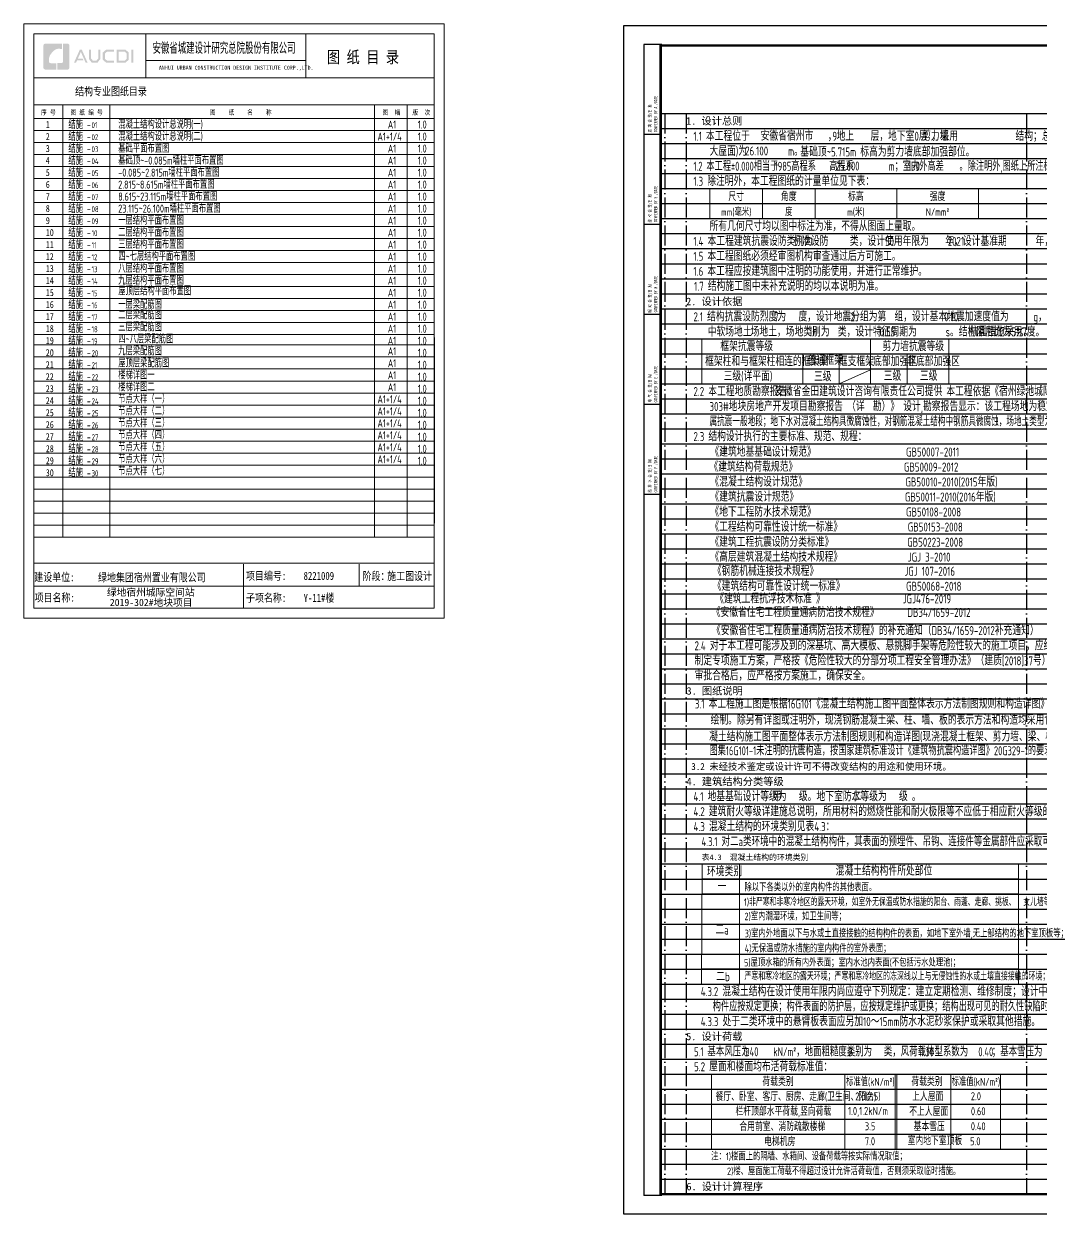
# Model space of a CAD drawing. Extents: x -1307975 to -76406, y -96289 to 379359.
# Drawn here: x -1307975 to -1257157, y 317959 to 377446 of the extents above; entities that cross this region are included whole.
import ezdxf
from ezdxf.enums import TextEntityAlignment as Align

# ---------------------------------------------------------------- set-up
doc = ezdxf.new("R2010")
doc.units = 0
doc.header["$LTSCALE"] = 1000
doc.linetypes.add('D1', pattern=[14, 10, -2, 0, -2])
doc.linetypes.add('DASHED', pattern=[0.75, 0.5, -0.25])
doc.layers.get('0').update_dxf_attribs({"linetype": 'CONTINUOUS'})
doc.layers.get('DEFPOINTS').update_dxf_attribs({"linetype": 'CONTINUOUS'})
for name, color, linetype in [('C-Sheet-图框', 101, 'CONTINUOUS'), ('C-SHET-TTLB', 11, 'CONTINUOUS'), ('PUB_TEXT', 2, 'CONTINUOUS'), ('图签文字', 4, 'CONTINUOUS')]:
    doc.layers.add(name, color=color, linetype=linetype)
for name, color, linetype, lineweight in [('S-1-TEXT', 7, 'CONTINUOUS', 18), ('S-1-修改', 23, 'CONTINUOUS', 18), ('图框', 9, 'CONTINUOUS', 18), ('图签', 147, 'CONTINUOUS', 18)]:
    doc.layers.add(name, color=color, linetype=linetype, lineweight=lineweight)
doc.styles.add('SHEET-ECADI', font='simhei.ttf', dxfattribs={"width": 0.7})
doc.styles.add('STYLE111', font='simhei.ttf', dxfattribs={"width": 0.7})
doc.styles.add('TS', font='tssdeng.shx', dxfattribs={"width": 0.7, "bigfont": 'tssdchn.shx'})
doc.styles.add('TSSD_DIMENSION', font='Tssdeng.shx', dxfattribs={"width": 0.7, "bigfont": 'tssdchn.shx'})
doc.styles.add('TSSD_REIN', font='tssdeng.shx', dxfattribs={"width": 0.7, "height": 300, "bigfont": 'tssdchn.shx'})
doc.styles.add('宋体', font='', dxfattribs={"height": 50})
doc.styles.add('建筑图签-1', font='simhei.ttf', dxfattribs={"width": 0.7})
doc.styles.add('黑体', font='simhei.ttf')
doc.styles.get('宋体').set_extended_font_data('SimSun')

# ---------------------------------------------------------------- blocks, each defined once
blk = doc.blocks.new('2014SHEET-L')
at = {"layer": 'C-SHET-TTLB'}
for p, q in [((0, -45), (-9, -45)), ((0, -90), (-9, -90)), ((0, -135), (-9, -135)), ((0, -180), (-9, -180)), ((0, -225), (-9, -225))]:
    blk.add_line(p, q, dxfattribs=at)
at = {"layer": 'C-SHET-TTLB', "style": 'SHEET-ECADI', "width": 0.7}
for s, p in [('CONFIRMED BY A /DATE', (-2.33, -43.96)), ('建 筑 会 签/日 期', (-5.24, -43.96)), ('结 构 会 签/日 期', (-5.24, -88.96)), ('CONFIRMED BY S /DATE', (-2.33, -88.96)), ('CONFIRMED BY M /DATE', (-2.33, -133.96)), ('暖 动 会 签/日 期', (-5.24, -133.96)), ('电 气 会 签/日 期', (-5.24, -178.96)), ('CONFIRMED BY E /DATE', (-2.33, -178.96)), ('给 排 水 会 签/日 期', (-5.24, -223.96)), ('CONFIRMED BY P /DATE', (-2.33, -223.96))]:
    blk.add_text(s, height=1.6, rotation=90, dxfattribs=at).set_placement(p)
blk = doc.blocks.new('2017_11-sheet-L2', base_point=(18.4, 410))
at = {"layer": 'C-SHET-TTLB'}
blk.add_blockref('2014SHEET-L', (19, 410.6), dxfattribs=at)
blk = doc.blocks.new('院标1')
h = blk.add_hatch(color=150)
h.dxf.hatch_style = 1
h.set_gradient(color1=(33, 113, 253), color2=(33, 113, 253), tint=1, name='INVCURVED')
edge = h.paths.add_edge_path()
edge.add_spline(control_points=[(116373, 648379), (116379, 648379), (116382, 648379), (116391, 648379), (116391, 648379), (116391, 648379), (116616, 648379), (116616, 648379), (116616, 648379), (116616, 648379), (116616, 648054), (116616, 648054), (116616, 648054), (116616, 648054), (116108, 648054), (116108, 648054), (116108, 648054), (116028, 648054), (115963, 648111), (115963, 648199), (115963, 648199), (115963, 648199), (115963, 649215), (115963, 649215), (115963, 649215), (115963, 649295), (116018, 649360), (116108, 649360), (116108, 649360), (116108, 649360), (116897, 649360), (116897, 649360), (116897, 649360), (116897, 649360), (116897, 649080), (116897, 649080), (116897, 649080), (116897, 649080), (116566, 649140), (116356, 648859), (116356, 648859), (116245, 648719), (116240, 648545), (116247, 648466), (116247, 648466), (116254, 648386), (116247, 648466), (116247, 648466), (116247, 648466), (116247, 648466), (116258, 648374), (116373, 648379)], knot_values=[0, 0, 0, 0, 0.071429, 0.071429, 0.071429, 0.107143, 0.142857, 0.142857, 0.142857, 0.178571, 0.214286, 0.214286, 0.214286, 0.25, 0.285714, 0.285714, 0.285714, 0.321429, 0.357143, 0.357143, 0.357143, 0.392857, 0.428571, 0.428571, 0.428571, 0.464286, 0.5, 0.5, 0.5, 0.535714, 0.571429, 0.571429, 0.571429, 0.607143, 0.642857, 0.642857, 0.642857, 0.678571, 0.714286, 0.714286, 0.714286, 0.75, 0.785714, 0.785714, 0.785714, 0.821429, 0.857143, 0.857143, 0.857143, 0.928571, 1, 1, 1, 1], degree=3, periodic=0)
h = blk.add_hatch(color=150)
h.dxf.hatch_style = 1
h.set_gradient(color1=(33, 113, 253), color2=(33, 113, 253), tint=1, name='INVCURVED')
edge = h.paths.add_edge_path()
edge.add_spline(control_points=[(117268, 649215), (117268, 649215), (117268, 648199), (117268, 648199), (117268, 648199), (117268, 648114), (117212, 648054), (117123, 648054), (117123, 648054), (117123, 648054), (116663, 648054), (116663, 648054), (116663, 648054), (116663, 648054), (116663, 648379), (116663, 648379), (116663, 648379), (116663, 648379), (116865, 648379), (116865, 648379), (116865, 648379), (116907, 648379), (116941, 648413), (116941, 648455), (116941, 648455), (116941, 648455), (116941, 649360), (116941, 649360), (116941, 649360), (116941, 649360), (117123, 649360), (117123, 649360), (117123, 649360), (117204, 649360), (117268, 649306), (117268, 649215)], knot_values=[0, 0, 0, 0, 0.1, 0.1, 0.1, 0.15, 0.2, 0.2, 0.2, 0.25, 0.3, 0.3, 0.3, 0.35, 0.4, 0.4, 0.4, 0.45, 0.5, 0.5, 0.5, 0.55, 0.6, 0.6, 0.6, 0.65, 0.7, 0.7, 0.7, 0.75, 0.8, 0.8, 0.8, 0.9, 1, 1, 1, 1], degree=3, periodic=0)

msp = doc.modelspace()

# ---------------------------------------------------------------- hatches: boundary and pattern name
h = msp.add_hatch(color=150)
h.dxf.hatch_style = 1
h.set_gradient(color1=(33, 113, 253), color2=(33, 113, 253), tint=1, name='INVCURVED')
edge = h.paths.add_edge_path()
edge.add_spline(control_points=[(-1305695.01, 376315.84), (-1305695.01, 376315.84), (-1305695.01, 375300.43), (-1305695.01, 375300.43), (-1305695.01, 375300.43), (-1305695.01, 375215.32), (-1305750.67, 375155.01), (-1305840.41, 375155.01), (-1305840.41, 375155.01), (-1305840.41, 375155.01), (-1306300.18, 375155.01), (-1306300.18, 375155.01), (-1306300.18, 375155.01), (-1306300.18, 375155.01), (-1306300.18, 375479.99), (-1306300.18, 375479.99), (-1306300.18, 375479.99), (-1306300.18, 375479.99), (-1306097.81, 375479.99), (-1306097.81, 375479.99), (-1306097.81, 375479.99), (-1306055.95, 375479.99), (-1306022.07, 375513.97), (-1306022.07, 375555.73), (-1306022.07, 375555.73), (-1306022.07, 375555.73), (-1306022.07, 376461.26), (-1306022.07, 376461.26), (-1306022.07, 376461.26), (-1306022.07, 376461.26), (-1305840.41, 376461.26), (-1305840.41, 376461.26), (-1305840.41, 376461.26), (-1305758.71, 376461.26), (-1305695.01, 376407.41), (-1305695.01, 376315.84)], knot_values=[0, 0, 0, 0, 0.1, 0.1, 0.1, 0.15, 0.2, 0.2, 0.2, 0.25, 0.3, 0.3, 0.3, 0.35, 0.4, 0.4, 0.4, 0.45, 0.5, 0.5, 0.5, 0.55, 0.6, 0.6, 0.6, 0.65, 0.7, 0.7, 0.7, 0.75, 0.8, 0.8, 0.8, 0.9, 1, 1, 1, 1], degree=3, periodic=0)
at = {"layer": '图签文字'}
h = msp.add_hatch(color=4, dxfattribs=at)
h.paths.add_polyline_path([(-1302603.78, 376150.98), (-1302496.99, 376150.98), (-1302496.99, 375496.25), (-1302603.78, 375496.25)])
h.paths.add_polyline_path([(-1303243.57, 376051.83), (-1303243.57, 375604.75), (-1302937.1, 375604.75), (-1302831.54, 375695.43), (-1302831.54, 375966.25), (-1302933.91, 376051.83)], flags=16)
h.paths.add_polyline_path([(-1303343.94, 376152.2), (-1303343.94, 375504.39), (-1302899.91, 375504.39), (-1302731.18, 375649.33), (-1302731.18, 376013.17), (-1302897.49, 376152.2)])
h.paths.add_polyline_path([(-1303465.38, 376155.32), (-1303465.38, 376057.31), (-1303811.43, 376057.31), (-1303924.31, 375963.01), (-1303924.31, 375691.18), (-1303811.43, 375604.27), (-1303463.53, 375604.27), (-1303463.53, 375500.72), (-1303857.69, 375500.72), (-1304029.79, 375648.65), (-1304029.79, 376012.94), (-1303861.39, 376155.32)])
h.paths.add_polyline_path([(-1304725.89, 376153.8), (-1304623.36, 376153.8), (-1304623.36, 375719.75), (-1304526.41, 375607.98), (-1304347.45, 375607.98), (-1304250.51, 375719.75), (-1304250.51, 376153.8), (-1304153.57, 376153.8), (-1304153.57, 375688.08), (-1304293.39, 375503.65), (-1304580.48, 375503.65), (-1304725.89, 375689.94)])
h.paths.add_polyline_path([(-1305177.93, 376152.64), (-1305078.49, 376152.64), (-1304787.84, 375502.98), (-1304886.15, 375502.98), (-1305125.39, 376042), (-1305274.24, 375711.97), (-1305043.4, 375711.97), (-1304991.91, 375614.06), (-1305315.76, 375614.06), (-1305365.58, 375501.22), (-1305470.2, 375501.22)])

# ---------------------------------------------------------------- linework, layer by layer
msp.add_line((-1287474.84, 361770.95), (-1287474.84, 352495.95))
at = {"layer": 'C-SHET-TTLB'}
for p, q in [((-1277002.47, 376419.34), (-1277002.47, 318899.34)), ((-1276102.47, 376419.34), (-1277002.47, 376419.34)), ((-1276102.47, 318899.34), (-1277002.47, 318899.34))]:
    msp.add_line(p, q, dxfattribs=at)
msp.add_lwpolyline([(-1193902.47, 377359.34), (-1193902.47, 317959.34), (-1278002.47, 317959.34), (-1278002.47, 377359.34)], close=True, dxfattribs=at)
at = {"layer": 'C-SHET-TTLB', "const_width": 120}
msp.add_lwpolyline([(-1276162.47, 376359.34), (-1194902.47, 376359.34), (-1194902.47, 318959.34), (-1276162.47, 318959.34)], close=True, dxfattribs=at)
at = {"layer": 'DEFPOINTS', "color": 252}
for p, q in [((-1276162.47, 372959.34), (-1201902.47, 372959.34)), ((-1276162.47, 372209.34), (-1201902.47, 372209.34)), ((-1276162.47, 371459.34), (-1201902.47, 371459.34)), ((-1276162.47, 370709.34), (-1201902.47, 370709.34)), ((-1276162.47, 369959.34), (-1201902.47, 369959.34)), ((-1276162.47, 369209.34), (-1201902.47, 369209.34)), ((-1276162.47, 368459.34), (-1201902.47, 368459.34)), ((-1276162.47, 367709.34), (-1201902.47, 367709.34)), ((-1276162.47, 366959.34), (-1201902.47, 366959.34)), ((-1276162.47, 366209.34), (-1201902.47, 366209.34)), ((-1276162.47, 365459.34), (-1201902.47, 365459.34)), ((-1276162.47, 364709.34), (-1201902.47, 364709.34)), ((-1276162.47, 363959.34), (-1201902.47, 363959.34)), ((-1276162.47, 363209.34), (-1201902.47, 363209.34)), ((-1276162.47, 362459.34), (-1201902.47, 362459.34)), ((-1276162.47, 361709.34), (-1201902.47, 361709.34)), ((-1276162.47, 360959.34), (-1201902.47, 360959.34)), ((-1276162.47, 360209.34), (-1201902.47, 360209.34)), ((-1276162.47, 359459.34), (-1201902.47, 359459.34)), ((-1276162.47, 358709.34), (-1201902.47, 358709.34)), ((-1276162.47, 357959.34), (-1202402.47, 357959.34)), ((-1276162.47, 357209.34), (-1202402.47, 357209.34)), ((-1276162.47, 356459.34), (-1202402.47, 356459.34)), ((-1276162.47, 355709.34), (-1201902.47, 355709.34)), ((-1276162.47, 354959.34), (-1201902.47, 354959.34)), ((-1276162.47, 354209.34), (-1201902.47, 354209.34)), ((-1276162.47, 353459.34), (-1201902.47, 353459.34)), ((-1276162.47, 352709.34), (-1201902.47, 352709.34)), ((-1276162.47, 351959.34), (-1201902.47, 351959.34)), ((-1276162.47, 351209.34), (-1201902.47, 351209.34)), ((-1276162.47, 350459.34), (-1201902.47, 350459.34)), ((-1276162.47, 349709.34), (-1201902.47, 349709.34)), ((-1276162.47, 348959.34), (-1201902.47, 348959.34)), ((-1276162.47, 348209.34), (-1201902.47, 348209.34)), ((-1276162.47, 347459.34), (-1201902.47, 347459.34)), ((-1276162.47, 346709.34), (-1201902.47, 346709.34)), ((-1276162.47, 345959.34), (-1201902.47, 345959.34)), ((-1276162.47, 345209.34), (-1201902.47, 345209.34)), ((-1276162.47, 344459.34), (-1201902.47, 344459.34)), ((-1276162.47, 343709.34), (-1201902.47, 343709.34)), ((-1276162.47, 342959.34), (-1201902.47, 342959.34)), ((-1276162.47, 342209.34), (-1201902.47, 342209.34)), ((-1276162.47, 341459.34), (-1201902.47, 341459.34)), ((-1276162.47, 340709.34), (-1201902.47, 340709.34)), ((-1276162.47, 339959.34), (-1201902.47, 339959.34)), ((-1276162.47, 339209.34), (-1201902.47, 339209.34)), ((-1276162.47, 338459.34), (-1201902.47, 338459.34)), ((-1276162.47, 337709.34), (-1201902.47, 337709.34)), ((-1276162.47, 336959.34), (-1201902.47, 336959.34)), ((-1276162.47, 336209.34), (-1201902.47, 336209.34)), ((-1276162.47, 335459.34), (-1201902.47, 335459.34)), ((-1276162.47, 334709.34), (-1201902.47, 334709.34)), ((-1276162.47, 333959.34), (-1201902.47, 333959.34)), ((-1276162.47, 333209.34), (-1201902.47, 333209.34)), ((-1276162.47, 332459.34), (-1201902.47, 332459.34)), ((-1276162.47, 331709.34), (-1201902.47, 331709.34)), ((-1276162.47, 330959.34), (-1201902.47, 330959.34)), ((-1276162.47, 330209.34), (-1201902.47, 330209.34)), ((-1276162.47, 329459.34), (-1201902.47, 329459.34)), ((-1276162.47, 328709.34), (-1201902.47, 328709.34)), ((-1276162.47, 327959.34), (-1201902.47, 327959.34)), ((-1276162.47, 327209.34), (-1201902.47, 327209.34)), ((-1276162.47, 326459.34), (-1201902.47, 326459.34)), ((-1276162.47, 325709.34), (-1201902.47, 325709.34)), ((-1276162.47, 324959.34), (-1201902.47, 324959.34)), ((-1276162.47, 324209.34), (-1201902.47, 324209.34)), ((-1276162.47, 323459.34), (-1201902.47, 323459.34)), ((-1276162.47, 322709.34), (-1201902.47, 322709.34)), ((-1276162.47, 321959.34), (-1201902.47, 321959.34)), ((-1276162.47, 321209.34), (-1201902.47, 321209.34)), ((-1276162.47, 320459.34), (-1201902.47, 320459.34)), ((-1276162.47, 319709.34), (-1201902.47, 319709.34))]:
    msp.add_line(p, q, dxfattribs=at)
at = {"layer": 'DEFPOINTS', "color": 252, "linetype": 'D1', "ltscale": 0.1}
for p, q in [((-1275962.47, 372959.34), (-1275962.47, 318959.34)), ((-1274890.47, 372959.34), (-1274890.47, 318959.34)), ((-1257890.47, 372959.34), (-1257890.47, 318959.34))]:
    msp.add_line(p, q, dxfattribs=at)
at = {"layer": 'S-1-TEXT', "color": 2}
for p, q in [((-1271076.25, 369209.34), (-1271076.25, 367709.34)), ((-1268451.25, 369209.34), (-1268451.25, 367709.34)), ((-1264373.13, 369209.34), (-1264373.13, 367709.34)), ((-1273701.25, 368459.34), (-1260295, 368459.34)), ((-1274110.15, 361709.34), (-1261766.33, 361709.34)), ((-1274110.15, 361709.34), (-1274110.15, 359459.34)), ((-1274110.15, 361709.34), (-1274110.15, 359459.34)), ((-1265684.87, 361709.34), (-1265684.87, 359459.34)), ((-1261766.33, 361709.34), (-1261766.33, 359459.34)), ((-1274110.15, 360959.34), (-1261766.33, 360959.34)), ((-1269061.89, 360959.34), (-1269061.89, 359459.34)), ((-1267240.6, 360959.34), (-1267240.6, 359459.34)), ((-1263853.24, 360959.34), (-1263853.24, 359459.34)), ((-1274110.15, 360209.34), (-1261766.33, 360209.34)), ((-1267240.6, 359459.34), (-1265684.87, 360156.82)), ((-1274110.15, 359459.34), (-1261766.33, 359459.34)), ((-1272219.44, 335464.83), (-1272219.44, 329459.34)), ((-1274094.44, 334714.83), (-1258289.83, 334714.83)), ((-1274094.44, 333964.83), (-1258289.83, 333964.83)), ((-1274094.44, 330214.83), (-1258289.83, 330214.83)), ((-1273617.26, 324959.34), (-1264453.9, 324959.34)), ((-1273617.26, 324959.34), (-1273617.26, 321209.34)), ((-1264453.9, 324959.34), (-1273617.26, 324959.34)), ((-1266961.01, 321209.34), (-1266961.01, 324959.34)), ((-1264453.9, 321209.34), (-1264453.9, 324959.34)), ((-1259197.12, 324959.34), (-1264368.68, 324959.34)), ((-1264368.68, 321209.34), (-1264368.68, 324959.34)), ((-1264368.68, 324959.34), (-1259197.12, 324959.34)), ((-1261668.83, 321209.34), (-1261668.83, 324959.34)), ((-1259197.12, 321209.34), (-1259197.12, 324959.34)), ((-1273617.26, 324209.34), (-1264453.9, 324209.34)), ((-1264368.68, 324209.34), (-1259197.12, 324209.34)), ((-1273617.26, 323459.34), (-1264453.9, 323459.34)), ((-1264368.68, 323459.34), (-1259197.12, 323459.34)), ((-1273617.26, 322709.34), (-1264453.9, 322709.34)), ((-1264368.68, 322709.34), (-1259197.12, 322709.34)), ((-1273617.26, 321959.34), (-1264453.9, 321959.34)), ((-1264368.68, 321959.34), (-1259197.12, 321959.34)), ((-1273617.26, 321209.34), (-1264453.9, 321209.34)), ((-1264368.68, 321209.34), (-1259197.12, 321209.34))]:
    msp.add_line(p, q, dxfattribs=at)
for points in [[(-1260295, 369209.34), (-1260295, 367709.34), (-1273701.25, 367709.34), (-1273701.25, 369209.34), (-1260295, 369209.34)], [(-1258289.83, 335464.83), (-1258289.83, 329459.34), (-1274132.13, 329459.34), (-1274094.44, 335464.83), (-1258289.83, 335464.83)]]:
    msp.add_lwpolyline(points, dxfattribs=at)
at = {"layer": '图框'}
for p, q in [((-1307474.84, 376945.75), (-1307474.84, 348245.75)), ((-1287474.84, 376945.75), (-1307474.84, 376945.75)), ((-1301881.54, 374745.75), (-1301881.54, 376945.75)), ((-1293890.79, 374745.75), (-1293890.79, 376945.75)), ((-1287474.84, 348245.75), (-1287474.84, 376945.75)), ((-1293911.85, 375607.77), (-1301881.54, 375607.77)), ((-1307474.84, 373395.75), (-1307474.85, 349395.75)), ((-1307474.84, 373395.75), (-1307474.84, 353595.75)), ((-1307474.84, 373395.75), (-1287474.84, 373395.75)), ((-1306030.67, 373395.75), (-1306030.67, 351795.75)), ((-1303673.47, 373395.75), (-1303673.47, 351795.75)), ((-1290463.26, 373395.75), (-1290463.26, 351795.75)), ((-1288829.04, 373395.75), (-1288829.04, 351795.75)), ((-1287474.84, 372720.74), (-1307474.84, 372720.75)), ((-1287474.84, 372720.74), (-1307474.84, 372720.75)), ((-1307474.84, 372720.75), (-1287474.84, 372720.74)), ((-1307474.84, 372720.75), (-1287474.84, 372720.74)), ((-1287474.84, 372120.74), (-1307474.84, 372120.75)), ((-1287474.84, 371520.74), (-1307474.84, 371520.75)), ((-1307474.84, 371520.75), (-1287474.84, 371520.74)), ((-1307474.84, 371520.75), (-1287474.84, 371520.74)), ((-1287474.84, 371520.74), (-1307474.84, 371520.75)), ((-1287474.84, 370920.74), (-1307474.84, 370920.75)), ((-1287474.84, 370920.74), (-1307474.84, 370920.75)), ((-1307474.84, 370920.75), (-1287474.84, 370920.74)), ((-1287474.84, 370320.74), (-1307474.84, 370320.75)), ((-1287474.84, 370320.74), (-1307474.84, 370320.75)), ((-1307474.84, 370320.75), (-1287474.84, 370320.74)), ((-1307474.84, 370320.75), (-1287474.84, 370320.74)), ((-1287474.84, 369720.74), (-1307474.84, 369720.75)), ((-1287474.84, 369720.74), (-1307474.84, 369720.75)), ((-1287474.84, 369720.74), (-1307474.84, 369720.75)), ((-1287474.84, 369720.74), (-1307474.84, 369720.75)), ((-1307474.84, 369720.75), (-1287474.84, 369720.74)), ((-1307474.84, 369720.75), (-1287474.84, 369720.74)), ((-1287474.84, 369120.74), (-1307474.84, 369120.75)), ((-1307474.84, 369120.75), (-1287474.84, 369120.74)), ((-1307474.84, 369120.75), (-1287474.84, 369120.74)), ((-1287474.84, 369120.74), (-1307474.84, 369120.75)), ((-1287474.84, 368520.74), (-1307474.84, 368520.75)), ((-1287474.84, 368520.74), (-1307474.84, 368520.75)), ((-1307474.84, 368520.75), (-1287474.84, 368520.74)), ((-1307474.84, 368520.75), (-1287474.84, 368520.74)), ((-1287474.84, 367920.74), (-1307474.84, 367920.75)), ((-1287474.84, 367920.74), (-1307474.84, 367920.75)), ((-1307474.84, 367920.75), (-1287474.84, 367920.74)), ((-1307474.84, 367920.75), (-1287474.84, 367920.74)), ((-1287474.84, 367320.74), (-1307474.84, 367320.75)), ((-1287474.84, 367320.74), (-1307474.84, 367320.75)), ((-1287474.84, 367320.74), (-1307474.84, 367320.75)), ((-1287474.84, 367320.74), (-1307474.84, 367320.75)), ((-1307474.84, 367320.75), (-1287474.84, 367320.74)), ((-1307474.84, 367320.75), (-1287474.84, 367320.74)), ((-1287474.84, 366720.74), (-1307474.84, 366720.75)), ((-1307474.84, 366720.75), (-1287474.84, 366720.74)), ((-1307474.84, 366720.75), (-1287474.84, 366720.74)), ((-1287474.84, 366720.74), (-1307474.84, 366720.75)), ((-1287474.84, 366120.74), (-1307474.84, 366120.75)), ((-1287474.84, 366120.74), (-1307474.84, 366120.75)), ((-1307474.84, 366120.75), (-1287474.84, 366120.74)), ((-1307474.84, 366120.75), (-1287474.84, 366120.74)), ((-1287474.84, 365520.74), (-1307474.84, 365520.75)), ((-1287474.84, 365520.74), (-1307474.84, 365520.75)), ((-1307474.84, 365520.75), (-1287474.84, 365520.74)), ((-1307474.84, 365520.75), (-1287474.84, 365520.74)), ((-1287474.84, 364920.74), (-1307474.84, 364920.75)), ((-1287474.84, 364920.74), (-1307474.84, 364920.75)), ((-1287474.84, 364920.74), (-1307474.84, 364920.75)), ((-1287474.84, 364920.74), (-1307474.84, 364920.75)), ((-1307474.84, 364920.75), (-1287474.84, 364920.74)), ((-1307474.84, 364920.75), (-1287474.84, 364920.74)), ((-1287474.84, 364320.74), (-1307474.84, 364320.75)), ((-1307474.84, 364320.75), (-1287474.84, 364320.74)), ((-1307474.84, 364320.75), (-1287474.84, 364320.74)), ((-1287474.84, 364320.74), (-1307474.84, 364320.75)), ((-1287474.84, 363720.74), (-1307474.84, 363720.75)), ((-1287474.84, 363720.74), (-1307474.84, 363720.75)), ((-1307474.84, 363720.75), (-1287474.84, 363720.74)), ((-1307474.84, 363720.75), (-1287474.84, 363720.74)), ((-1287474.84, 363120.74), (-1307474.84, 363120.75)), ((-1287474.84, 362520.74), (-1307474.84, 362520.75)), ((-1287474.84, 361920.75), (-1307474.84, 361920.75)), ((-1287474.84, 361395.75), (-1307474.84, 361395.75)), ((-1307474.84, 361395.75), (-1287474.84, 361395.75)), ((-1307474.84, 361395.75), (-1287474.84, 361395.75)), ((-1287474.84, 361395.75), (-1307474.84, 361395.75)), ((-1287474.84, 360795.75), (-1307474.84, 360795.75)), ((-1287474.84, 360795.75), (-1307474.84, 360795.75)), ((-1307474.84, 360795.75), (-1287474.84, 360795.75)), ((-1307474.84, 360795.75), (-1287474.84, 360795.75)), ((-1287474.84, 360195.75), (-1307474.84, 360195.75)), ((-1287474.84, 360195.75), (-1307474.84, 360195.75)), ((-1307474.84, 360195.75), (-1287474.84, 360195.75)), ((-1307474.84, 360195.75), (-1287474.84, 360195.75)), ((-1287474.84, 359595.75), (-1307474.84, 359595.75)), ((-1287474.84, 359595.75), (-1307474.84, 359595.75)), ((-1287474.84, 359595.75), (-1307474.84, 359595.75)), ((-1287474.84, 359595.75), (-1307474.84, 359595.75)), ((-1307474.84, 359595.75), (-1287474.84, 359595.75)), ((-1307474.84, 359595.75), (-1287474.84, 359595.75)), ((-1287474.84, 358995.75), (-1307474.84, 358995.75)), ((-1307474.84, 358995.75), (-1287474.84, 358995.75)), ((-1307474.84, 358995.75), (-1287474.84, 358995.75)), ((-1287474.84, 358995.75), (-1307474.84, 358995.75)), ((-1287474.84, 358395.75), (-1307474.84, 358395.75)), ((-1287474.84, 358395.75), (-1307474.84, 358395.75)), ((-1307474.84, 358395.75), (-1287474.84, 358395.75)), ((-1307474.84, 358395.75), (-1287474.84, 358395.75)), ((-1287474.84, 357795.75), (-1307474.84, 357795.75)), ((-1287474.84, 357795.75), (-1307474.84, 357795.75)), ((-1307474.84, 357795.75), (-1287474.84, 357795.75)), ((-1307474.84, 357795.75), (-1287474.84, 357795.75)), ((-1287474.84, 357195.75), (-1307474.84, 357195.75)), ((-1287474.84, 357195.75), (-1307474.84, 357195.75)), ((-1287474.84, 357195.75), (-1307474.84, 357195.75)), ((-1287474.84, 357195.75), (-1307474.84, 357195.75)), ((-1307474.84, 357195.75), (-1287474.84, 357195.75)), ((-1307474.84, 357195.75), (-1287474.84, 357195.75)), ((-1287474.84, 356595.75), (-1307474.84, 356595.75)), ((-1307474.84, 356595.75), (-1287474.84, 356595.75)), ((-1307474.84, 356595.75), (-1287474.84, 356595.75)), ((-1287474.84, 356595.75), (-1307474.84, 356595.75)), ((-1287474.84, 355995.75), (-1307474.84, 355995.75)), ((-1287474.84, 355995.75), (-1307474.84, 355995.75)), ((-1307474.84, 355995.75), (-1287474.84, 355995.75)), ((-1307474.84, 355995.75), (-1287474.84, 355995.75)), ((-1287474.84, 355395.75), (-1307474.84, 355395.75)), ((-1287474.84, 355395.75), (-1307474.84, 355395.75)), ((-1307474.84, 355395.75), (-1287474.84, 355395.75)), ((-1307474.84, 355395.75), (-1287474.84, 355395.75)), ((-1287474.84, 354795.75), (-1307474.84, 354795.75)), ((-1287474.84, 354795.75), (-1307474.84, 354795.75)), ((-1287474.84, 354795.75), (-1307474.84, 354795.75)), ((-1287474.84, 354795.75), (-1307474.84, 354795.75)), ((-1307474.84, 354795.75), (-1287474.84, 354795.75)), ((-1307474.84, 354795.75), (-1287474.84, 354795.75)), ((-1287474.84, 354195.75), (-1307474.84, 354195.75)), ((-1307474.84, 354195.75), (-1287474.84, 354195.75)), ((-1307474.84, 354195.75), (-1287474.84, 354195.75)), ((-1287474.84, 354195.75), (-1307474.84, 354195.75)), ((-1287474.84, 353595.75), (-1307474.84, 353595.75)), ((-1287474.84, 353595.75), (-1307474.84, 353595.75)), ((-1307474.84, 353595.75), (-1287474.84, 353595.75)), ((-1307474.84, 353595.75), (-1287474.84, 353595.75)), ((-1287474.84, 352995.75), (-1307474.84, 352995.75)), ((-1287474.84, 352995.75), (-1307474.84, 352995.75)), ((-1287474.84, 352995.75), (-1307474.84, 352995.75)), ((-1287474.84, 352995.75), (-1307474.84, 352995.75)), ((-1307474.84, 352995.75), (-1287474.84, 352995.75)), ((-1307474.84, 352995.75), (-1287474.84, 352995.75)), ((-1287474.84, 352395.75), (-1307474.84, 352395.75)), ((-1307474.84, 352395.75), (-1287474.84, 352395.75)), ((-1287474.84, 352395.75), (-1307474.84, 352395.75)), ((-1307474.84, 352395.75), (-1287474.84, 352395.75)), ((-1287474.84, 351795.75), (-1307474.84, 351795.75)), ((-1297004.41, 350445.75), (-1297004.41, 348245.75)), ((-1291230.09, 350445.75), (-1291230.09, 349345.93)), ((-1307474.84, 349344.7), (-1287474.84, 349346.21)), ((-1307474.84, 348245.75), (-1287474.84, 348245.75))]:
    msp.add_line(p, q, dxfattribs=at)
for points in [[(-1286974.84, 377445.75), (-1286974.84, 347745.75), (-1307974.84, 347745.75), (-1307974.84, 377445.75)], [(-1286974.84, 377445.75), (-1286974.84, 347745.75), (-1307974.84, 347745.75), (-1307974.84, 377445.75)], [(-1307474.84, 348245.75), (-1287474.84, 348245.75), (-1287474.84, 376945.75), (-1307474.84, 376945.75)]]:
    msp.add_lwpolyline(points, close=True, dxfattribs=at)
at = {"layer": '图框', "const_width": 56.25}
for points in [[(-1307474.84, 374745.75), (-1287474.84, 374745.75)], [(-1307474.84, 350495.95), (-1287474.84, 350495.95)]]:
    msp.add_lwpolyline(points, dxfattribs=at)

# ---------------------------------------------------------------- block references
msp.add_blockref('院标1', (-1422965.23, -272902.49))
at = {"layer": 'C-SHET-TTLB', "xscale": 100, "yscale": 100, "zscale": 100}
msp.add_blockref('2017_11-sheet-L2', (-1276162.47, 376359.34), dxfattribs=at)

# ---------------------------------------------------------------- texts
at = {"layer": 'C-Sheet-图框', "color": 7, "linetype": 'Continuous', "style": 'STYLE111', "width": 0.7}
for s, p in [('1', (-1306877.27, 372239.58)), ('2', (-1306877.27, 371639.58)), ('3', (-1306877.27, 371039.58)), ('4', (-1306877.27, 370439.58)), ('5', (-1306877.27, 369839.58)), ('6', (-1306877.27, 369239.58)), ('7', (-1306877.27, 368639.58)), ('8', (-1306877.27, 368039.58)), ('9', (-1306877.27, 367439.58)), ('10', (-1306877.27, 366839.58)), ('11', (-1306877.27, 366239.58)), ('12', (-1306877.27, 365639.58)), ('13', (-1306877.27, 365039.58)), ('14', (-1306877.27, 364439.58)), ('15', (-1306877.27, 363839.58)), ('16', (-1306877.27, 363239.58)), ('17', (-1306877.27, 362639.58)), ('18', (-1306877.27, 362039.59)), ('19', (-1306877.27, 361439.6)), ('20', (-1306877.27, 360839.6)), ('21', (-1306877.27, 360239.6)), ('22', (-1306877.27, 359639.6)), ('23', (-1306877.27, 359039.6)), ('24', (-1306877.27, 358439.6)), ('25', (-1306877.27, 357839.6)), ('26', (-1306877.27, 357239.6)), ('27', (-1306877.27, 356639.6)), ('28', (-1306877.27, 356039.6)), ('29', (-1306877.27, 355439.6)), ('30', (-1306877.27, 354839.6))]:
    msp.add_text(s, height=350, dxfattribs=at).set_placement(p)
at = {"layer": 'PUB_TEXT', "linetype": 'Continuous', "style": 'TSSD_REIN', "width": 0.7}
for p in [(-1305747.59, 372198), (-1305747.59, 371598), (-1305747.59, 370998), (-1305747.6, 370398), (-1305747.6, 369798), (-1305747.6, 369198), (-1305747.6, 368598), (-1305747.6, 367998), (-1305747.6, 367398), (-1305747.6, 366798), (-1305747.6, 366198), (-1305747.59, 365598), (-1305747.59, 364998), (-1305747.59, 364398), (-1305747.59, 363798), (-1305747.59, 363198), (-1305747.59, 362598), (-1305747.59, 361998.01), (-1305747.59, 361398.01), (-1305747.59, 360798.01), (-1305747.6, 360198.01), (-1305747.6, 359598.01), (-1305747.59, 358998.01), (-1305747.59, 358398.01), (-1305747.59, 357798.01), (-1305747.6, 357198.01), (-1305747.6, 356598.01), (-1305747.6, 355998.01), (-1305747.6, 355398.01), (-1305747.6, 354798.01)]:
    msp.add_text('结施 - ', height=400, dxfattribs=at).set_placement(p)
at = {"layer": 'PUB_TEXT', "color": 1, "linetype": 'Continuous', "style": 'TSSD_REIN', "width": 0.7}
for s, height, p in [('01', 300, (-1304588.46, 372232.13)), ('1.0', 400, (-1288292.7, 372209.8)), ('02', 300, (-1304588.46, 371632.13)), ('1.0', 400, (-1288292.7, 371609.8)), ('03', 300, (-1304588.46, 371032.13)), ('1.0', 400, (-1288292.7, 371009.8)), ('04', 300, (-1304588.46, 370432.13)), ('1.0', 400, (-1288292.7, 370409.8)), ('05', 300, (-1304588.46, 369832.13)), ('1.0', 400, (-1288292.7, 369809.8)), ('06', 300, (-1304588.46, 369232.13)), ('1.0', 400, (-1288292.7, 369209.8)), ('07', 300, (-1304588.46, 368632.13)), ('1.0', 400, (-1288292.7, 368609.8)), ('08', 300, (-1304588.46, 368032.13)), ('1.0', 400, (-1288292.7, 368009.8)), ('09', 300, (-1304588.46, 367432.13)), ('1.0', 400, (-1288292.7, 367409.8)), ('10', 300, (-1304588.46, 366832.13)), ('1.0', 400, (-1288292.7, 366809.8)), ('11', 300, (-1304588.46, 366232.13)), ('1.0', 400, (-1288292.7, 366209.8)), ('12', 300, (-1304588.46, 365632.13)), ('1.0', 400, (-1288292.7, 365609.8)), ('13', 300, (-1304588.46, 365032.13)), ('1.0', 400, (-1288292.7, 365009.8)), ('14', 300, (-1304588.46, 364432.13)), ('1.0', 400, (-1288292.7, 364409.8)), ('15', 300, (-1304588.46, 363832.13)), ('1.0', 400, (-1288292.7, 363809.8)), ('16', 300, (-1304588.46, 363232.13)), ('1.0', 400, (-1288292.7, 363209.8)), ('17', 300, (-1304588.46, 362632.13)), ('1.0', 400, (-1288292.7, 362609.8)), ('18', 300, (-1304588.46, 362032.14)), ('1.0', 400, (-1288292.7, 362009.8)), ('19', 300, (-1304588.46, 361432.14)), ('1.0', 400, (-1288292.7, 361409.8)), ('20', 300, (-1304588.46, 360832.14)), ('1.0', 400, (-1288292.7, 360809.8)), ('21', 300, (-1304588.46, 360232.14)), ('1.0', 400, (-1288292.7, 360209.8)), ('22', 300, (-1304588.46, 359632.14)), ('1.0', 400, (-1288292.7, 359609.8)), ('23', 300, (-1304588.46, 359032.14)), ('1.0', 400, (-1288292.7, 359009.8)), ('24', 300, (-1304588.46, 358432.14)), ('1.0', 400, (-1288292.7, 358409.8)), ('25', 300, (-1304588.46, 357832.14)), ('1.0', 400, (-1288292.7, 357809.8)), ('26', 300, (-1304588.46, 357232.14)), ('1.0', 400, (-1288292.7, 357209.8)), ('27', 300, (-1304588.46, 356632.14)), ('1.0', 400, (-1288292.7, 356609.81)), ('28', 300, (-1304588.46, 356032.14)), ('1.0', 400, (-1288292.7, 356009.81)), ('29', 300, (-1304588.46, 355432.14)), ('1.0', 400, (-1288292.7, 355409.81)), ('30', 300, (-1304588.46, 354832.14))]:
    msp.add_text(s, height=height, dxfattribs=at).set_placement(p)
at = {"layer": 'PUB_TEXT', "color": 7, "linetype": 'Continuous', "style": 'TSSD_REIN', "width": 0.7}
for s, p in [('混凝土结构设计总说明(一)', (-1303258.22, 372209.8)), ('A1', (-1289792.29, 372209.8)), ('混凝土结构设计总说明(二)', (-1303258.22, 371609.8)), ('A1+1/4', (-1290308.33, 371609.8)), ('基础平面布置图', (-1303258.22, 371009.8)), ('A1', (-1289792.29, 371009.8)), ('基础顶~-0.085m墙柱平面布置图', (-1303258.22, 370409.8)), ('A1', (-1289792.29, 370409.8)), ('-0.085~2.815m墙柱平面布置图', (-1303258.22, 369809.8)), ('A1', (-1289792.29, 369809.8)), ('2.815~8.615m墙柱平面布置图', (-1303258.22, 369209.8)), ('A1', (-1289792.29, 369209.8)), ('8.615~23.115m墙柱平面布置图', (-1303258.22, 368609.8)), ('A1', (-1289792.29, 368609.8)), ('23.115~26.100m墙柱平面布置图', (-1303258.22, 368009.8)), ('A1', (-1289792.29, 368009.8)), ('一层结构平面布置图', (-1303258.22, 367409.8)), ('A1', (-1289792.29, 367409.8)), ('二层结构平面布置图', (-1303258.22, 366809.8)), ('A1', (-1289792.29, 366809.8)), ('三层结构平面布置图', (-1303258.22, 366209.8)), ('A1', (-1289792.29, 366209.8)), ('四~七层结构平面布置图', (-1303258.22, 365609.8)), ('A1', (-1289792.29, 365609.8)), ('八层结构平面布置图', (-1303258.22, 365009.8)), ('A1', (-1289792.29, 365009.8)), ('九层结构平面布置图', (-1303258.22, 364409.8)), ('A1', (-1289792.29, 364409.8)), ('屋顶层结构平面布置图', (-1303258.22, 363884.8)), ('A1', (-1289792.29, 363809.8)), ('一层梁配筋图', (-1303258.22, 363209.8)), ('A1', (-1289792.29, 363209.8)), ('二层梁配筋图', (-1303258.22, 362684.8)), ('A1', (-1289792.3, 362609.8)), ('三层梁配筋图', (-1303258.22, 362084.8)), ('A1', (-1289792.29, 362009.8)), ('四~八层梁配筋图', (-1303258.22, 361484.8)), ('A1', (-1289792.3, 361409.8)), ('九层梁配筋图', (-1303258.22, 360884.8)), ('A1', (-1289792.29, 360884.8)), ('屋顶层梁配筋图', (-1303258.22, 360284.8)), ('A1', (-1289792.29, 360284.8)), ('楼梯详图一', (-1303258.22, 359684.8)), ('A1', (-1289792.29, 359684.8)), ('楼梯详图二', (-1303258.22, 359084.8)), ('A1', (-1289792.29, 359084.8)), ('节点大样（一）', (-1303258.22, 358484.8)), ('A1+1/4', (-1290308.33, 358484.8)), ('节点大样（二）', (-1303258.22, 357884.8)), ('A1+1/4', (-1290308.33, 357884.8)), ('节点大样（三）', (-1303258.22, 357284.8)), ('A1+1/4', (-1290308.33, 357284.8)), ('节点大样（四）', (-1303258.22, 356684.8)), ('A1+1/4', (-1290308.33, 356684.8)), ('节点大样（五）', (-1303258.22, 356084.8)), ('A1+1/4', (-1290308.33, 356084.8)), ('节点大样（六）', (-1303258.22, 355484.8)), ('A1+1/4', (-1290308.33, 355484.8)), ('节点大样（七）', (-1303258.22, 354884.8))]:
    msp.add_text(s, height=400, dxfattribs=at).set_placement(p)
at = {"layer": 'S-1-TEXT', "style": '黑体'}
for s, height, p in [('1. 设计总则', 375, (-1274890.47, 372405.3)), ('2. 设计依据', 375, (-1274890.47, 363384.95)), ('3. 图纸说明', 375, (-1274870.53, 343921.56)), ('4. 建筑结构分类等级', 375, (-1274873.79, 339393.56)), ('表4.3  混凝土结构的环境类别', 281.25, (-1274115.98, 335656.14)), ('5. 设计荷载', 375, (-1274890.47, 326655.3)), ('6. 设计计算程序', 375, (-1274877.86, 319155.3))]:
    msp.add_text(s, height=height, dxfattribs=at).set_placement(p)
at = {"layer": 'S-1-TEXT', "style": 'TS'}
for s, height, width, p in [('1.1 本工程位于                   ，地上    层，地下室0层 ，采用              结构；总高度', 450, 0.75, (-1274525.66, 371601.77)), ('大屋面)为          m。', 450, 0.75, (-1273724.84, 370851.77)), ('1.2 本工程%%P0.000相当于             高程系         m；室内外高差    。除注明外,图纸上所注标高均为相对标高。', 450, 0.7, (-1274525.66, 370101.77)), ('1.3 除注明外，本工程图纸的计量单位见下表：', 450, 0.75, (-1274525.66, 369351.77)), ('所有几何尺寸均以图中标注为准，不得从图面上量取。', 450, 0.75, (-1273724.84, 367101.77)), ('     场地土，场地类别为  类，设计特征周期为       s。结构阻尼比为5%%%。', 450, 0.75, (-1272695.81, 361823.94)), ('框架抗震等级', 450, 0.75, (-1273183.41, 361092.82)), ('剪力墙抗震等级', 450, 0.75, (-1265076.97, 361092.82)), ('框架柱和与框架柱相连的框架梁', 450, 0.75, (-1273941.8, 360343.37)), ('普通框架', 450, 0.75, (-1268812.15, 360401.11)), ('框支框架', 450, 0.75, (-1267263.66, 360343.37)), ('底部加强区', 450, 0.75, (-1265551.06, 360343.37)), ('非底部加强区', 450, 0.75, (-1263851.25, 360343.37)), ('《建筑地基基础设计规范》                      GB50007-2011', 450, 0.75, (-1273680.19, 355820.32)), ('《建筑结构荷载规范》                          GB50009-2012', 450, 0.75, (-1273728.39, 355070.32)), ('《混凝土结构设计规范》                        GB50010-2010(2015年版)', 450, 0.75, (-1273680.19, 354323.93)), ('《建筑抗震设计规范》                          GB50011-2010(2016年版)', 450, 0.75, (-1273680.19, 353573.93)), ('《地下工程防水技术规范》                      GB50108-2008', 450, 0.75, (-1273680.19, 352823.93)), ('《工程结构可靠性设计统一标准》                GB50153-2008', 450, 0.75, (-1273680.19, 352073.93)), ('《建筑工程抗震设防分类标准》                  GB50223-2008', 450, 0.75, (-1273680.19, 351316.63)), ('《高层建筑混凝土结构技术规程》                JGJ 3-2010', 450, 0.75, (-1273680.19, 350570.32)), ('《钢筋机械连接技术规程》                     JGJ 107-2016', 450, 0.75, (-1273556.98, 349863.38)), ('《建筑结构可靠性设计统一标准》               GB50068-2018', 450, 0.75, (-1273556.98, 349113.38)), ('《安徽省住宅工程质量通病防治技术规程》的补充通知（DB34/1659-2012补充通知）', 450, 0.75, (-1273601.97, 346898.28)), ('3.1 本工程施工图是根据16G101《混凝土结构施工图平面整体表示方法制图规则和构造详图》系列图集进行', 450, 0.75, (-1274455.86, 343232.22)), ('绘制。除另有详图或注明外，现浇钢筋混凝土梁、柱、墙、板的表示方法和构造均采用16G101-1《混', 450, 0.75, (-1273667.66, 342425.27)), ('凝土结构施工图平面整体表示方法制图规则和构造详图(现浇混凝土框架、剪力墙、梁、板)》。设计图和', 450, 0.75, (-1273740.81, 341588.43)), ('图集16G101-1未注明的抗震构造，按国家建筑标准设计《建筑物抗震构造详图》20G329-1的要求施工。', 450, 0.7, (-1273724.84, 340894.29)), ('4.2 建筑耐火等级详建施总说明，所用材料的燃烧性能和耐火极限等不应低于相应耐火等级的建筑防火规范要求。', 450, 0.75, (-1274520.43, 337851.77)), ('4.3 混凝土结构的环境类别见表4.3：', 450, 0.75, (-1274520.43, 337101.77)), ('4.3.1 对二a类环境中的混凝土结构构件，其表面的预埋件、吊钩、连接件等金属部件应采取可靠的防锈措施。', 450, 0.73, (-1274122.72, 336351.77)), ('环境类别', 450, 0.75, (-1273848.86, 334851.86)), ('混凝土结构构件所处部位', 450, 0.75, (-1267420.75, 334883.37)), ('一', 450, 0.75, (-1273323.35, 334101.86)), ('除以下各类以外的室内构件的其他表面。', 375, 0.75, (-1271977.72, 334101.86)), ('2)室内潮湿环境，如卫生间等；', 375, 0.75, (-1271977.72, 332651.96)), ('二a', 450, 0.75, (-1273431.86, 331935.59)), ('3)室内外地面以下与水或土直接接触的结构构件的表面，如地下室外墙,无上部结构的地下室顶板等；', 375, 0.75, (-1271968.4, 331798.42)), ('4)无保温或防水措施的室内构件的室外表面；', 375, 0.75, (-1271968.4, 331048.42)), ('5)屋顶水箱的所有内外表面；室内水池内表面(不包括污水处理池)；', 375, 0.75, (-1272002.97, 330342.71)), (' 二b', 450, 0.75, (-1273592.08, 329601.86)), ('严寒和寒冷地区的露天环境；严寒和寒冷地区的冻深线以上与无侵蚀性的水或土壤直接接触的环境；干湿交替环境。', 375, 0.71, (-1271977.72, 329651.96)), ('4.3.2 混凝土结构在设计使用年限内尚应遵守下列规定：建立定期检测、维修制度；设计中可更换的混凝土', 450, 0.75, (-1274163.32, 328857.26)), ('构件应按规定更换；构件表面的防护层，应按规定维护或更换；结构出现可见的耐久性缺陷时，应及时进行处理。', 450, 0.7, (-1273563.05, 328107.26)), ('4.3.3 处于二类环境中的悬臂板表面应另加10～15mm防水水泥砂浆保护或采取其他措施。', 450, 0.75, (-1274163.32, 327357.26)), ('5.1 基本风压为      kN/m\x8c2\x8d，地面粗糙度类别为   类，风荷载体型系数为      ；基本雪压为      kN/m\x8c2\x8d。 ', 450, 0.72, (-1274494.61, 325851.77)), ('5.2 屋面和楼面均布活荷载标准值：', 450, 0.75, (-1274494.61, 325101.77)), ('荷载类别', 400, 0.75, (-1271082.17, 324373.4)), ('标准值(kN/m\x8c2\x8d)', 400, 0.7, (-1266900.2, 324371.74)), ('荷载类别', 400, 0.75, (-1263641.6, 324373.4)), ('标准值(kN/m\x8c2\x8d)', 400, 0.7, (-1261625.72, 324371.74)), ('餐厅、卧室、客厅、厨房、走廊(卫生间、阳台)', 400, 0.75, (-1273420.22, 323623.4)), ('2.0(2.5)', 400, 0.75, (-1266441.53, 323646.84)), ('上人屋面', 400, 0.75, (-1263602.4, 323623.4)), ('2.0', 400, 0.75, (-1260670.95, 323654.05)), ('栏杆顶部水平荷载,竖向荷载', 400, 0.75, (-1272425.98, 322889.63)), ('1.0,1.2kN/m\x8c', 400, 0.75, (-1266803.91, 322918.47)), ('不上人屋面', 400, 0.75, (-1263747.73, 322873.4)), ('0.60', 400, 0.75, (-1260665.55, 322904.05)), ('合用前室、消防疏散楼梯', 400, 0.75, (-1272231.64, 322123.4)), ('3.5', 400, 0.75, (-1265965.57, 322154.05)), (' 基本雪压', 400, 0.75, (-1263725.49, 322121.74)), ('0.40', 400, 0.75, (-1260670.95, 322154.05)), ('室内地下室顶板', 400, 0.75, (-1263828.13, 321419.53)), ('电梯机房', 400, 0.75, (-1270993.8, 321371.74)), ('7.0', 400, 0.75, (-1265965.57, 321404.05)), ('5.0', 400, 0.75, (-1260708.79, 321404.05)), ('注：1)楼面上的隔墙、水箱间、设备荷载等按实际情况取值；', 375, 0.75, (-1273640.13, 320654.94))]:
    msp.add_text(s, height=height, dxfattribs=dict(at, width=width)).set_placement(p)
at = {"layer": 'S-1-TEXT', "style": 'TS', "width": 0.75}
for s, height, p in [('尺寸', 400, (-1272388.75, 368599.96)), ('角度', 400, (-1269763.75, 368599.96)), ('标高', 400, (-1266412.19, 368599.96)), ('强度', 400, (-1262334.07, 368599.96)), ('mm(毫米)', 375, (-1272388.75, 367849.96)), ('度', 375, (-1269763.75, 367849.96)), ('m(米)', 375, (-1266412.19, 367849.96)), ('N/mm\x8c2\x8d', 375, (-1262334.07, 367854.47))]:
    msp.add_text(s, height=height, dxfattribs=at).set_placement(p, align=Align.CENTER)
at = {"layer": 'S-1-TEXT', "linetype": 'DASHED'}
for s, height, style, width, p in [('1.4 本工程建筑抗震设防类别为         类，设计使用年限为    年，设计基准期       年，建筑结构安全等级为   级,。', 450, 'TS', 0.75, (-1274525.66, 366351.77)), ('1.5 本工程图纸必须经审图机构审查通过后方可施工。', 450, 'TS', 0.75, (-1274525.66, 365601.77)), ('1.6 本工程应按建筑图中注明的功能使用，并进行正常维护。', 450, 'TS', 0.75, (-1274525.66, 364851.77)), ('1.7 结构施工图中未补充说明的均以本说明为准。', 450, 'TS', 0.75, (-1274494.45, 364103.89)), ('2.1 结构抗震设防烈度为   度，设计地震分组为第  组，设计基本地震加速度值为      g，场地土类型为', 450, 'TS', 0.75, (-1274525.66, 362581.42)), ('2.2 本工程地质勘察报告：', 450, 'TS', 0.75, (-1274525.66, 358843.5)), ('2.3 结构设计执行的主要标准、规范、规程：', 450, 'TS', 0.75, (-1274525.66, 356593.5)), ('2.4 对于本工程可能涉及到的深基坑、高大模板、悬挑脚手架等危险性较大的施工项目，应结合本工程，', 450, 'TS', 0.75, (-1274470.63, 346138.85)), ('制定专项施工方案，严格按《危险性较大的分部分项工程安全管理办法》（建质[2018]37号）中的规定程序审批，', 450, 'TS', 0.75, (-1274470.63, 345388.85)), ('审批合格后，应严格按方案施工，确保安全。', 450, 'TS', 0.75, (-1274470.63, 344638.85)), ('3.2 未经技术鉴定或设计许可不得改变结构的用途和使用环境。', 350, '黑体', 0.95, (-1274636.39, 340156.56)), ('4.1 地基基础设计等级为   级。地下室防水等级为   级 。', 450, 'TS', 0.75, (-1274525.66, 338601.77)), ('    2)楼、屋面施工荷载不得超过设计允许活荷载值，否则须采取临时措施。', 375, 'TS', 0.75, (-1273612.03, 319916.64))]:
    msp.add_text(s, height=height, dxfattribs=dict(at, style=style, width=width)).set_placement(p)
at = {"layer": 'S-1-TEXT', "style": 'TSSD_DIMENSION', "width": 0.75}
for s, p in [('  《建筑工程抗浮技术标准 》                   JGJ476-2019', (-1273846.47, 348348.75)), ('《安徽省住宅工程质量通病防治技术规程》       DB34/1659-2012', (-1273611.05, 347669.46))]:
    msp.add_text(s, height=450, dxfattribs=at).set_placement(p, align=Align.BOTTOM_LEFT)
at = {"layer": 'S-1-TEXT', "style": 'TS', "oblique": 0.7, "width": 0.7}
msp.add_text('1)非严寒和非寒冷地区的露天环境，如室外无保温或防水措施的阳台、雨蓬、走廊、挑板、  女儿墙等所有表面；', height=375, dxfattribs=at).set_placement((-1272012.72, 333364.78))
at = {"layer": 'S-1-修改', "color": 1, "style": 'TS'}
for s, width, p in [('安徽省宿州市', 0.75, (-1271169.73, 371608.61)), ('9', 0.75, (-1267588.48, 371601.77)), ('剪力墙', 0.75, (-1263107.96, 371608.33)), ('26.100', 0.75, (-1271943.96, 370865.08)), ('基础顶~5.715m 标高为剪力墙底部加强部位。', 0.75, (-1269187.21, 370816.19)), ('1985高程系', 0.7, (-1270469.89, 370100.53)), ('25.800', 0.7, (-1267406.52, 370111.84)), ('150', 0.7, (-1263799.35, 370111.84)), ('标准设防', 0.75, (-1269535.85, 366351.77)), ('50', 0.75, (-1264961.33, 366351.77)), ('2021', 0.75, (-1261826.91, 366351.77)), ('2', 0.75, (-1266678.89, 362581.42)), ('Ⅲ', 0.75, (-1268747.98, 361823.94)), ('三级(详平面)', 0.75, (-1273018.9, 359606.22)), ('三级', 0.75, (-1268505.24, 359579.44)), ('三级', 0.75, (-1265020.55, 359614.83)), ('三级', 0.75, (-1263216.2, 359614.83)), ('安徽省金田建筑设计咨询有限责任公司提供 本工程依据《宿州绿地城际空间站302#', 0.75, (-1270436.89, 358843.5)), ('303#地块房地产开发项目勘察报告 （详  勘）》 设计,勘察报告显示：该工程场地为稳定建筑场地，', 0.75, (-1273724.84, 358093.5)), ('属抗震一般地段；地下水对混凝土结构具微腐蚀性，对钢筋混凝土结构中钢筋具微腐蚀，场地土类型为中软场地土。', 0.65, (-1273724.84, 357343.5)), (' 甲', 0.75, (-1270761.07, 338601.77)), ('    二', 0.75, (-1267384.12, 338612.65)), ('B', 0.72, (-1266812.4, 325851.77))]:
    msp.add_text(s, height=450, dxfattribs=dict(at, width=width)).set_placement(p)
at = {"layer": 'S-1-修改', "color": 1, "linetype": 'DASHED', "style": 'TS'}
for s, width, p in [('7', 0.75, (-1270496.17, 362581.42)), ('0.10', 0.75, (-1262000.87, 362581.42)), ('中软场地土', 0.75, (-1273814.5, 361823.94)), ('0.55', 0.75, (-1265223.6, 361823.94)), ('抗震措施采用7度。', 0.75, (-1260733.26, 361823.94)), ('0.40', 0.72, (-1272024.76, 325851.77)), ('1.30', 0.72, (-1263186.76, 325851.77)), ('0.40', 0.72, (-1260296.43, 325851.77))]:
    msp.add_text(s, height=450, dxfattribs=dict(at, width=width)).set_placement(p)
at = {"layer": '图签', "color": 6, "style": '宋体'}
for s, p in [('绿地宿州城际空间站', (-1303823.86, 348860.94)), ('2019-302#地块项目', (-1303678.3, 348353.11))]:
    msp.add_text(s, height=356.677, dxfattribs=at).set_placement(p)
at = {"layer": '图签文字', "color": 7, "style": '建筑图签-1'}
for s, height, width, p in [('安徽省城建设计研究总院股份有限公司', 500, 0.6, (-1301544.28, 376000.18)), ('图 纸 目 录', 600, 0.8, (-1292831.9, 375486.15)), ('序 号', 250, 0.8, (-1307112.44, 372896.92)), ('图 纸 编 号', 250, 0.8, (-1305644.72, 372896.92)), ('图    纸    名    称', 250, 0.8, (-1298677.75, 372896.92)), ('图  幅', 250, 0.8, (-1290059.14, 372896.92)), ('版  次', 250, 0.8, (-1288562.69, 372896.92)), (' 建设单位: ', 400, 0.8, (-1307671.1, 349594.69)), ('项目编号:', 400, 0.8, (-1296876.96, 349659.7)), ('阶段：', 400, 0.8, (-1291057.34, 349647.28)), ('项目名称:', 400, 0.8, (-1307437.6, 348572.27)), ('子项名称:', 400, 0.8, (-1296876.96, 348559.89))]:
    msp.add_text(s, height=height, dxfattribs=dict(at, width=width)).set_placement(p)
at = {"layer": '图签文字', "linetype": 'Continuous', "style": '建筑图签-1', "width": 0.91}
msp.add_text('ANHUI URBAN CONSTRUCTION DESIGN INSTITUTE CORP.,LTD.', height=200, dxfattribs=at).set_placement((-1301228.19, 375153.71))
at = {"layer": '图签文字', "style": '建筑图签-1', "width": 0.8}
msp.add_text('结构专业图纸目录', height=400, dxfattribs=at).set_placement((-1305412.77, 373871.27))
at = {"layer": '图签文字', "color": 6, "style": '建筑图签-1', "width": 0.8}
for s, p in [('绿地集团宿州置业有限公司', (-1304268.62, 349579.57)), ('8221009', (-1294000.5, 349659.7)), ('施工图设计', (-1289824.68, 349647.28))]:
    msp.add_text(s, height=400, dxfattribs=at).set_placement(p)
at = {"layer": '图签文字', "color": 2, "style": '建筑图签-1', "width": 0.8}
msp.add_text('Y-11#楼', height=400, dxfattribs=at).set_placement((-1294000.55, 348559.69))

doc.saveas('drawing.dxf')
